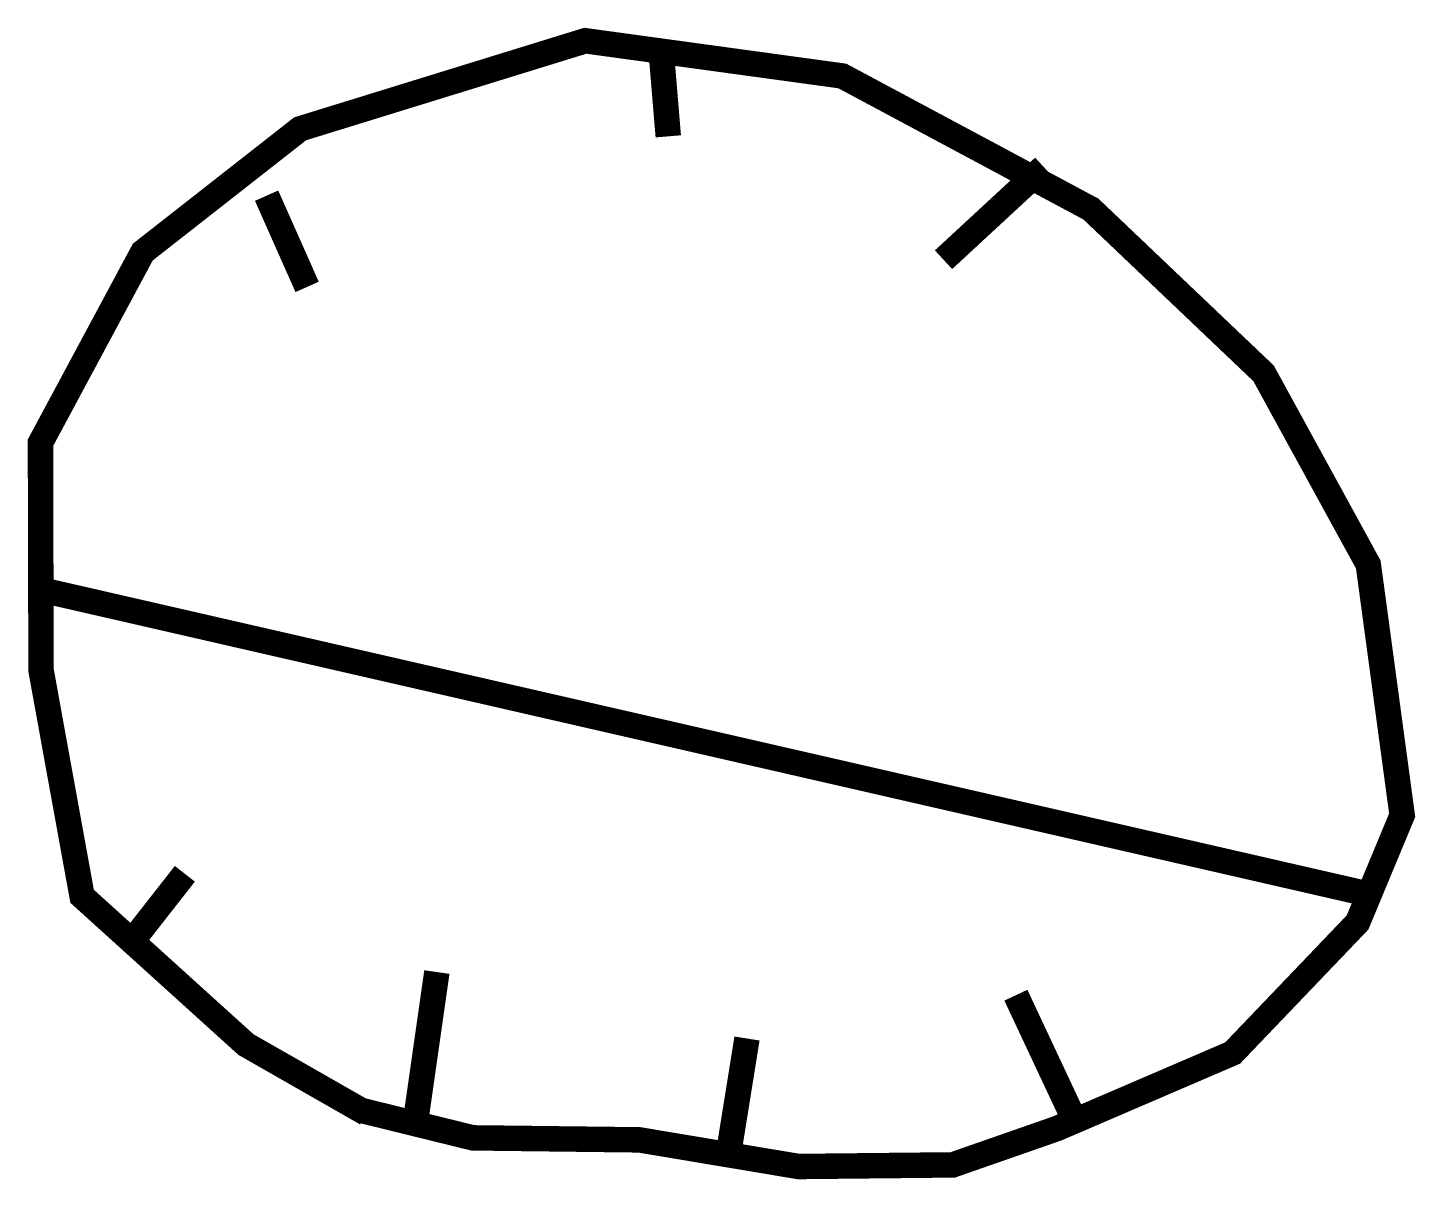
# Model space of a CAD drawing. Extents: x 0.03 to 5.48, y 0.04 to 4.56.
import ezdxf

# ---------------------------------------------------------------- set-up
doc = ezdxf.new("R2010")
doc.units = 0
doc.header["$MEASUREMENT"] = 0
doc.layers.get('0').update_dxf_attribs({"linetype": 'CONTINUOUS'})

msp = doc.modelspace()

# ---------------------------------------------------------------- linework, layer by layer
at = {"const_width": 0.1}
for points in [[(1.3279, 0.3144), (1.7751, 0.2043), (2.4291, 0.1964), (3.055, 0.0917), (3.6606, 0.0981), (4.0697, 0.2408), (4.76, 0.5375), (5.2507, 1.0503), (5.426, 1.4716), (5.2929, 2.4562), (4.8816, 3.2071), (4.2033, 3.8524), (3.2268, 4.3751), (2.217, 4.5135), (1.0969, 4.1677), (0.4787, 3.6835), (0.0767, 2.9346), (0.0789, 2.041), (0.2402, 1.1532), (0.8842, 0.5705), (1.3569, 0.3006)], [(2.543, 4.138), (2.5163, 4.4576)], [(3.6242, 3.6534), (4.018, 4.0176)], [(1.1242, 3.5466), (0.965, 3.905)], [(5.3101, 1.1577), (0.0836, 2.356)], [(0.6439, 1.2415), (0.436, 0.9761)], [(1.6339, 0.8556), (1.5489, 0.26)], [(3.9085, 0.7646), (4.1302, 0.292)], [(2.8522, 0.5945), (2.7788, 0.1379)]]:
    msp.add_lwpolyline(points, dxfattribs=at)

doc.saveas('drawing.dxf')
